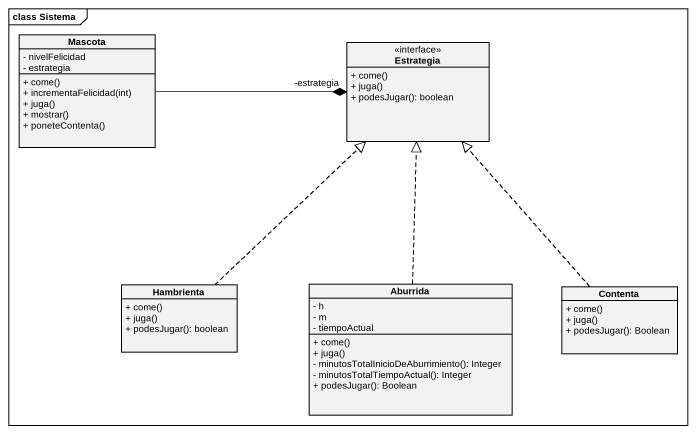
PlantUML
@startuml
mainframe class Sistema
hide circle
hide empty members
skinparam classAttributeIconSize 0
class Mascota {
  - nivelFelicidad
  - estrategia
  + come()
  + incrementaFelicidad(int)
  + juga()
  + mostrar()
  + poneteContenta()
}
class Estrategia <<interface>> {
  + come()
  + juga()
  + podesJugar(): boolean
}
class Hambrienta {
  + come()
  + juga()
  + podesJugar(): boolean
}
class Aburrida {
  - h
  - m
  - tiempoActual
  + come()
  + juga()
  - minutosTotalInicioDeAburrimiento(): Integer
  - minutosTotalTiempoActual(): Integer
  + podesJugar(): Boolean
}
class Contenta {
  + come()
  + juga()
  + podesJugar(): Boolean
}
Mascota -right-* "-estrategia" Estrategia
Hambrienta .up.|> Estrategia
Aburrida .up.|> Estrategia
Contenta .up.|> Estrategia
@enduml
